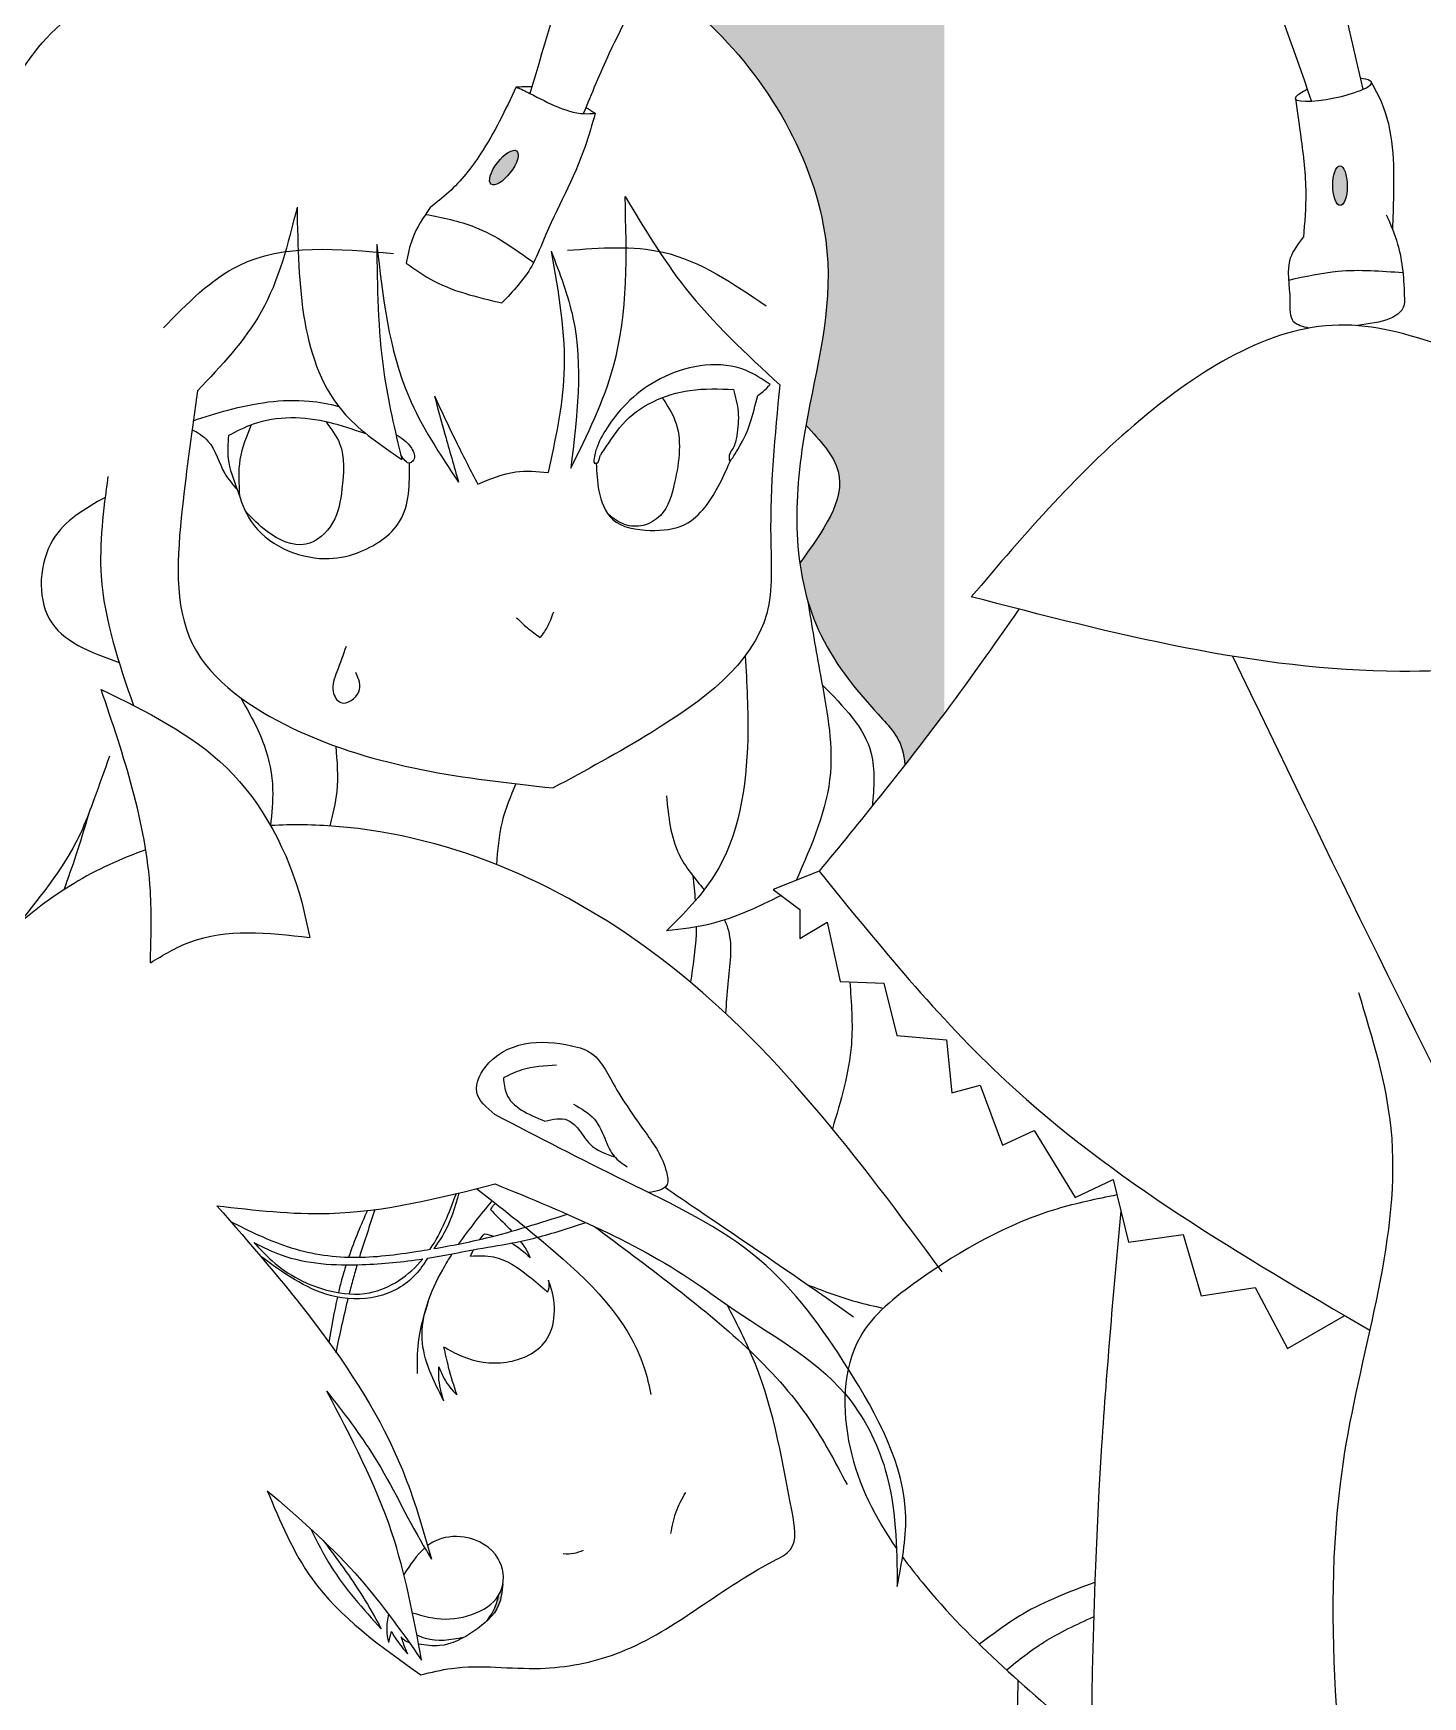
# Model space of a CAD drawing. Header units: inches. Extents: x -573 to 160, y -1 to 711.
# Drawn here: x 4.242 to 5.882, y 1.09 to 3.053 of the extents above; entities that cross this region are included whole.
import ezdxf

# ---------------------------------------------------------------- set-up
doc = ezdxf.new("R2010")
doc.units = ezdxf.units.IN
doc.header["$MEASUREMENT"] = 0
doc.layers.add('HarbyDwg', color=5, linetype='Continuous')

msp = doc.modelspace()

# ---------------------------------------------------------------- hatches: boundary and pattern name
at = {"layer": 'HarbyDwg'}
h = msp.add_hatch(color=256, dxfattribs=at)
h.dxf.hatch_style = 1
edge = h.paths.add_edge_path()
edge.add_spline(control_points=[(5.31755, 3.5658), (5.27639, 3.56112), (5.22963, 3.55943), (5.18348, 3.56488), (5.17815, 3.5656)], knot_values=[25.0992447, 25.0992447, 25.0992447, 25.0992447, 37.448371, 39.0649908, 39.0649908, 39.0649908, 39.0649908], degree=3, periodic=0)
edge.add_spline(control_points=[(5.17815, 3.5656), (5.17319, 3.55561), (5.15207, 3.50191), (5.1246, 3.45122), (5.10247, 3.41037)], knot_values=[0, 0, 0, 0, 3.3501183, 17.2736442, 17.2736442, 17.2736442, 17.2736442], degree=3, periodic=0)
edge.add_spline(control_points=[(5.10247, 3.41037), (5.08052, 3.35208), (5.04277, 3.25186), (4.99007, 3.15864), (4.96858, 3.11936)], knot_values=[17.8670618, 17.8670618, 17.8670618, 17.8670618, 36.5161133, 49.9356898, 49.9356898, 49.9356898, 49.9356898], degree=3, periodic=0)
edge.add_spline(control_points=[(4.96858, 3.11936), (5.00091, 3.09933), (5.1093, 3.00953), (5.20872, 2.80925), (5.16566, 2.65463), (5.15419, 2.59051)], knot_values=[27.3884763, 27.3884763, 27.3884763, 27.3884763, 37.0871014, 64.1675828, 82.7579438, 82.7579438, 82.7579438, 82.7579438], degree=3, periodic=0)
edge.add_spline(control_points=[(5.15419, 2.59051), (5.17074, 2.57264), (5.21635, 2.5234), (5.17396, 2.4649), (5.14696, 2.42763)], knot_values=[0, 0, 0, 0, 6.6760177, 18.3922935, 18.3922935, 18.3922935, 18.3922935], degree=3, periodic=0)
edge.add_spline(control_points=[(5.14696, 2.42763), (5.14901, 2.41265), (5.15203, 2.39797), (5.15617, 2.3837)], knot_values=[98.580645, 98.580645, 98.580645, 98.580645, 103.1023043, 103.1023043, 103.1023043, 103.1023043], degree=3, periodic=0)
edge.add_spline(control_points=[(5.15617, 2.3837), (5.16031, 2.36938), (5.1798, 2.31798), (5.22875, 2.25943), (5.26953, 2.21688), (5.2709, 2.1894)], knot_values=[103.1023043, 103.1023043, 103.1023043, 103.1023043, 107.6388386, 119.8684047, 125.3280271, 125.3280271, 125.3280271, 125.3280271], degree=3, periodic=0)
edge.add_spline(control_points=[(5.2709, 2.1894), (5.28491, 2.20728), (5.30052, 2.22758), (5.31583, 2.2481), (5.31755, 2.25041)], knot_values=[15.1219724, 15.1219724, 15.1219724, 15.1219724, 21.9373503, 22.8043587, 22.8043587, 22.8043587, 22.8043587], degree=3, periodic=0)
edge.add_line((5.31755, 2.25041), (5.31755, 3.5658))
h = msp.add_hatch(color=256, dxfattribs=at)
h.dxf.hatch_style = 1
edge = h.paths.add_edge_path()
edge.add_ellipse((4.79769, 2.89445), major_axis=(-0.01504, -0.01965), ratio=0.3873371, start_angle=0, end_angle=360)
h = msp.add_hatch(color=256, dxfattribs=at)
h.dxf.hatch_style = 1
edge = h.paths.add_edge_path()
edge.add_ellipse((5.78455, 2.87305), major_axis=(-0.00016, 0.02343), ratio=0.3638987, start_angle=0, end_angle=360)
h = msp.add_hatch(color=256, dxfattribs=at)
h.dxf.hatch_style = 1
edge = h.paths.add_edge_path()
edge.add_spline(control_points=[(4.77753, 1.17899), (4.78352, 1.18455), (4.79384, 1.19736), (4.79564, 1.21417), (4.79657, 1.22283)], knot_values=[0, 0, 0, 0, 2.3936091, 4.9352582, 4.9352582, 4.9352582, 4.9352582], degree=3, periodic=0)
edge.add_spline(control_points=[(4.79657, 1.22283), (4.79629, 1.22116), (4.79518, 1.21646), (4.79316, 1.21216), (4.79151, 1.20953)], knot_values=[10.6102234, 10.6102234, 10.6102234, 10.6102234, 11.1154633, 12.064241, 12.064241, 12.064241, 12.064241], degree=3, periodic=0)
edge.add_spline(control_points=[(4.79151, 1.20953), (4.79053, 1.20522), (4.788, 1.19414), (4.7815, 1.18474), (4.77753, 1.17899)], knot_values=[0, 0, 0, 0, 1.3142441, 3.384754, 3.384754, 3.384754, 3.384754], degree=3, periodic=0)

# ---------------------------------------------------------------- linework, layer by layer
for p, q in [((5.16975, 2.06401), (5.11559, 2.04231)), ((5.11559, 2.04231), (5.14694, 2.01897)), ((5.14694, 2.01897), (5.14694, 1.98462)), ((5.14694, 1.98462), (5.1794, 2.00385)), ((5.1794, 2.00385), (5.19459, 1.93402)), ((5.19459, 1.93402), (5.24625, 1.93199)), ((5.24625, 1.93199), (5.26144, 1.87025)), ((5.26144, 1.87025), (5.32018, 1.86519)), ((5.32018, 1.86519), (5.32626, 1.80244)), ((5.32626, 1.80244), (5.35969, 1.81155)), ((5.35969, 1.81155), (5.38602, 1.7407)), ((5.38602, 1.7407), (5.4235, 1.75791)), ((5.4235, 1.75791), (5.47211, 1.67896)), ((5.47211, 1.67896), (5.51668, 1.70022)), ((5.51668, 1.70022), (5.53491, 1.62633)), ((5.53491, 1.62633), (5.59927, 1.63526)), ((5.59927, 1.63526), (5.62053, 1.56278)), ((5.62053, 1.56278), (5.68431, 1.57278)), ((5.68431, 1.57278), (5.72245, 1.50092)), ((5.72245, 1.50092), (5.79018, 1.53964))]:
    msp.add_line(p, q, dxfattribs=at)
for centre, major_axis, ratio in [((4.79769, 2.89445), (-0.01504, -0.01965), 0.3873371), ((5.78455, 2.87305), (-0.00016, 0.02343), 0.3638987)]:
    msp.add_ellipse(centre, major_axis=major_axis, ratio=ratio, dxfattribs=at)
for points, knots in [([(5.67185, 3.66778), (5.67162, 3.64421), (5.67246, 3.57657), (5.6996, 3.46527), (5.76903, 3.33602), (5.76906, 3.16693), (5.79655, 3.05031), (5.81147, 2.987)], [21.1170746, 21.1170746, 21.1170746, 21.1170746, 28.1782457, 41.4191313, 55.0342016, 71.4711984, 90.9878615, 90.9878615, 90.9878615, 90.9878615]), ([(5.52253, 3.63036), (5.52782, 3.61482), (5.546, 3.5705), (5.6008, 3.47389), (5.60554, 3.32071), (5.68812, 3.15346), (5.72836, 3.03745), (5.75087, 2.97258)], [10.1853697, 10.1853697, 10.1853697, 10.1853697, 14.9921494, 24.5491843, 43.1254716, 59.3739184, 79.9872739, 79.9872739, 79.9872739, 79.9872739]), ([(4.12552, 2.44555), (4.0884, 2.54958), (4.10627, 2.76784), (4.16983, 2.9346), (4.30937, 3.12505), (4.4898, 3.12947)], [37.1474779, 37.1474779, 37.1474779, 37.1474779, 69.9012993, 104.017319, 123.6309551, 123.6309551, 123.6309551, 123.6309551]), ([(4.96858, 3.11936), (5.00091, 3.09933), (5.1093, 3.00953), (5.21115, 2.80435), (5.1389, 2.56598), (5.13797, 2.368), (5.22875, 2.25943), (5.26953, 2.21688), (5.2709, 2.1894)], [27.3884763, 27.3884763, 27.3884763, 27.3884763, 37.0871014, 64.1675828, 84.1131998, 107.6388386, 119.8684047, 125.3280271, 125.3280271, 125.3280271, 125.3280271]), ([(4.43109, 2.5958), (4.44457, 2.60029), (4.48879, 2.61437), (4.54777, 2.62377), (4.59143, 2.61574), (4.60284, 2.6125)], [1.6045098, 1.6045098, 1.6045098, 1.6045098, 5.8713875, 15.5329744, 19.0735616, 19.0735616, 19.0735616, 19.0735616]), ([(4.63522, 2.58023), (4.63436, 2.58051), (4.62022, 2.58504), (4.57724, 2.60027), (4.51843, 2.60197), (4.4822, 2.58314), (4.47266, 2.57818)], [37.1977758, 37.1977758, 37.1977758, 37.1977758, 37.4779759, 41.7741417, 50.7506551, 53.9602518, 53.9602518, 53.9602518, 53.9602518]), ([(4.42965, 2.58516), (4.43667, 2.58182), (4.45607, 2.56924), (4.46287, 2.53738), (4.47776, 2.52048), (4.48309, 2.51444)], [1.4812692, 1.4812692, 1.4812692, 1.4812692, 3.7903067, 8.1083746, 10.5116665, 10.5116665, 10.5116665, 10.5116665]), ([(4.67022, 2.57963), (4.677, 2.57534), (4.68766, 2.56848), (4.69449, 2.55129), (4.68409, 2.54272), (4.67953, 2.55045), (4.67591, 2.55522)], [26.5831089, 26.5831089, 26.5831089, 26.5831089, 29.0218942, 30.4921863, 30.9822105, 32.4364842, 32.4364842, 32.4364842, 32.4364842]), ([(4.98962, 2.15284), (4.99192, 2.12886), (4.99587, 2.0878), (5.02316, 2.0555), (5.03405, 2.04203)], [0, 0, 0, 0, 7.0540196, 12.0790312, 12.0790312, 12.0790312, 12.0790312]), ([(5.315, 1.59128), (5.21569, 1.72521), (5.03299, 1.97162), (4.71557, 2.11711), (4.54801, 2.11932), (4.52229, 2.11793)], [0, 0, 0, 0, 49.5133899, 91.0967238, 98.6731427, 98.6731427, 98.6731427, 98.6731427]), ([(4.37506, 2.08929), (4.34555, 2.07894), (4.17209, 1.99863), (4.01844, 1.73758), (4.02914, 1.50956), (4.03246, 1.43888)], [113.4670117, 113.4670117, 113.4670117, 113.4670117, 122.7283905, 169.9819231, 191.207973, 191.207973, 191.207973, 191.207973]), ([(5.05807, 2.00657), (5.05996, 2.00249), (5.06855, 1.97951), (5.06208, 1.94004), (5.0601, 1.90781), (5.05939, 1.89631)], [16.3620073, 16.3620073, 16.3620073, 16.3620073, 17.7622403, 24.0495123, 27.539347, 27.539347, 27.539347, 27.539347]), ([(5.02465, 1.99837), (5.02463, 1.99542), (5.02415, 1.97363), (5.02079, 1.95194), (5.01788, 1.93318)], [6.0294512, 6.0294512, 6.0294512, 6.0294512, 6.9163114, 12.5900454, 12.5900454, 12.5900454, 12.5900454]), ([(4.74451, 1.68427), (4.73988, 1.66751), (4.73337, 1.64393), (4.71893, 1.62448), (4.71503, 1.61866)], [0, 0, 0, 0, 5.1394596, 7.2334192, 7.2334192, 7.2334192, 7.2334192]), ([(5.52117, 1.68202), (5.49727, 1.67712), (5.41278, 1.65979), (5.31026, 1.60152), (5.19731, 1.51271), (5.19589, 1.37896), (5.23616, 1.30054), (5.26098, 1.26471)], [0, 0, 0, 0, 7.2865538, 25.7644752, 35.2626771, 48.3805411, 61.3947567, 61.3947567, 61.3947567, 61.3947567]), ([(4.47502, 1.6508), (4.49694, 1.63974), (4.5423, 1.61684), (4.61923, 1.6046), (4.67568, 1.61224), (4.7059, 1.61713), (4.71076, 1.61794)], [0, 0, 0, 0, 7.3376881, 15.1873857, 22.8803892, 24.3552213, 24.3552213, 24.3552213, 24.3552213]), ([(4.63658, 1.66357), (4.63282, 1.65501), (4.62486, 1.63692), (4.61781, 1.6184), (4.61443, 1.60853)], [0, 0, 0, 0, 2.8046269, 5.93175, 5.93175, 5.93175, 5.93175]), ([(4.70774, 1.60736), (4.71376, 1.60831), (4.73162, 1.61135), (4.76477, 1.6182), (4.80175, 1.62378), (4.84643, 1.63357), (4.87497, 1.64303), (4.89431, 1.64943)], [20.9261778, 20.9261778, 20.9261778, 20.9261778, 22.75864, 26.3739692, 31.0717923, 33.9762621, 40.0831097, 40.0831097, 40.0831097, 40.0831097]), ([(4.71503, 1.61866), (4.73578, 1.62219), (4.78898, 1.63257), (4.84069, 1.64914), (4.87234, 1.65928)], [24.7873152, 24.7873152, 24.7873152, 24.7873152, 31.094606, 41.0513913, 41.0513913, 41.0513913, 41.0513913]), ([(4.50257, 1.62575), (4.51318, 1.62049), (4.5527, 1.60087), (4.62281, 1.59753), (4.67855, 1.60298), (4.70218, 1.60651)], [0, 0, 0, 0, 3.5365854, 13.1778595, 20.3621963, 20.3621963, 20.3621963, 20.3621963]), ([(4.50257, 1.62575), (4.50953, 1.61831), (4.53391, 1.59226), (4.58121, 1.56743), (4.64922, 1.56114), (4.68596, 1.58706), (4.70218, 1.60651)], [0, 0, 0, 0, 3.0543757, 10.6882612, 15.4106278, 22.8892749, 22.8892749, 22.8892749, 22.8892749]), ([(4.72687, 1.43862), (4.71475, 1.46271), (4.68928, 1.51331), (4.71404, 1.57537), (4.73291, 1.60642), (4.73685, 1.61252)], [0, 0, 0, 0, 7.7566167, 16.2984616, 18.4508017, 18.4508017, 18.4508017, 18.4508017]), ([(4.70774, 1.60736), (4.70338, 1.60056), (4.68922, 1.57936), (4.6482, 1.55659), (4.57805, 1.5604), (4.5369, 1.59031), (4.51089, 1.60921)], [8.5703079, 8.5703079, 8.5703079, 8.5703079, 10.983114, 16.2153912, 21.7031917, 31.1285745, 31.1285745, 31.1285745, 31.1285745]), ([(4.61145, 1.59953), (4.60958, 1.59368), (4.60634, 1.58277), (4.60358, 1.57174), (4.60238, 1.56664)], [6.8791878, 6.8791878, 6.8791878, 6.8791878, 8.7196626, 10.2926862, 10.2926862, 10.2926862, 10.2926862]), ([(4.62452, 1.59965), (4.62286, 1.59405), (4.61955, 1.58258), (4.61651, 1.57104), (4.61502, 1.56514)], [6.8347462, 6.8347462, 6.8347462, 6.8347462, 8.5889948, 10.4166216, 10.4166216, 10.4166216, 10.4166216]), ([(4.68987, 1.18876), (4.70242, 1.18513), (4.73883, 1.17459), (4.80279, 1.20005), (4.7945, 1.26018), (4.75575, 1.28197), (4.72274, 1.2779), (4.71033, 1.27008), (4.70771, 1.26809)], [0, 0, 0, 0, 3.9837369, 11.5590011, 15.0398296, 19.7894275, 23.3166802, 24.3327677, 24.3327677, 24.3327677, 24.3327677]), ([(5.26822, 1.25452), (5.27557, 1.24443), (5.34022, 1.16182), (5.42024, 1.09423), (5.49074, 1.03468)], [62.6387838, 62.6387838, 62.6387838, 62.6387838, 66.3656922, 93.9397374, 93.9397374, 93.9397374, 93.9397374])]:
    msp.add_open_spline(points, degree=3, knots=knots, dxfattribs=at)
for points in [[(5.07293, 3.63905), (5.0487, 3.54503), (4.9771, 3.41342), (4.8839, 3.16883), (4.82843, 2.982)], [(4.89171, 2.95821), (4.92253, 3.02983), (5.03156, 3.23788), (5.10247, 3.41037)], [(4.81229, 2.98977), (4.77016, 2.91059), (4.73264, 2.86549), (4.71061, 2.84732)], [(4.81229, 2.98977), (4.82843, 2.982), (4.89716, 2.95811), (4.90552, 2.95871)], [(5.74591, 2.98688), (5.73236, 2.97791), (5.77767, 2.97665), (5.81983, 2.99709), (5.80838, 3.00013)], [(5.82177, 2.99469), (5.83299, 2.97247), (5.84766, 2.86226), (5.84646, 2.82144)], [(5.7318, 2.97566), (5.73829, 2.9307), (5.74407, 2.86448), (5.74132, 2.81224)], [(4.90552, 2.95871), (4.89357, 2.91928), (4.84435, 2.80871), (4.83055, 2.77826), (4.79533, 2.73482)], [(4.55358, 2.84764), (4.51123, 2.72416), (4.43596, 2.63112)], [(4.55358, 2.84764), (4.61087, 2.60288), (4.67712, 2.55011)], [(4.71061, 2.84732), (4.68972, 2.81052), (4.68228, 2.78184)], [(4.87666, 2.53961), (4.92705, 2.65996), (4.94071, 2.86055)], [(4.94071, 2.86055), (5.01175, 2.75254), (5.1234, 2.63797)], [(4.70526, 2.8393), (4.76341, 2.8243), (4.83289, 2.78261)], [(5.83917, 2.83891), (5.8524, 2.80431), (5.86055, 2.73969), (5.86055, 2.73613), (5.80519, 2.70796)], [(5.74822, 2.70503), (5.7298, 2.71262), (5.72582, 2.73741), (5.72626, 2.78789), (5.74132, 2.81224)], [(4.39587, 2.70518), (4.48509, 2.77913), (4.66725, 2.79313)], [(4.64771, 2.80413), (4.65594, 2.6536), (4.67712, 2.55011)], [(4.64771, 2.80413), (4.68536, 2.6242), (4.74418, 2.52306)], [(4.85361, 2.79568), (4.86856, 2.65077), (4.84977, 2.53477)], [(4.85361, 2.79568), (4.87922, 2.71715), (4.87666, 2.53961)], [(4.87269, 2.79685), (4.98583, 2.79462), (5.10715, 2.73138)], [(4.68228, 2.78184), (4.71034, 2.7632), (4.79533, 2.73482)], [(5.72414, 2.76182), (5.78239, 2.77223), (5.85874, 2.77057)], [(6.20964, 2.57157), (5.9439, 2.67067), (5.91238, 2.68178), (5.79097, 2.70864), (5.55648, 2.60306), (5.34938, 2.38785)], [(5.11191, 2.63842), (5.08298, 2.65526), (4.98732, 2.64763), (4.92153, 2.59045), (4.90807, 2.56584), (4.90411, 2.55132), (4.90464, 2.54578), (4.90754, 2.54578), (4.91097, 2.55317), (4.91309, 2.55687), (4.93765, 2.59145), (5.01727, 2.63148), (5.06864, 2.63276)], [(4.43596, 2.63112), (4.41809, 2.4916), (4.43038, 2.33199), (4.54874, 2.23265), (4.85583, 2.16233)], [(5.1234, 2.63797), (5.11263, 2.458), (5.10791, 2.36833), (4.97262, 2.22833), (4.85583, 2.16233)], [(5.06864, 2.63276), (5.07412, 2.60627), (5.07251, 2.57799), (5.06816, 2.56344), (5.06426, 2.55668), (5.06369, 2.54935), (5.07377, 2.56183), (5.08845, 2.59324), (5.09729, 2.62564)], [(5.09729, 2.62564), (5.10364, 2.6304), (5.11191, 2.63842)], [(4.71565, 2.62528), (4.72809, 2.58), (4.74418, 2.52306)], [(4.71565, 2.62528), (4.74256, 2.56847), (4.76688, 2.52096)], [(4.98456, 2.62292), (4.99964, 2.59617), (4.99926, 2.5229), (4.98235, 2.48382), (4.96216, 2.47224), (4.94022, 2.47327), (4.92111, 2.48499)], [(4.5878, 2.59445), (4.6038, 2.56882), (4.60655, 2.51532), (4.59557, 2.47509), (4.56401, 2.44994), (4.51826, 2.46503), (4.49299, 2.48847)], [(4.47266, 2.57818), (4.47235, 2.5509), (4.48309, 2.51444)], [(4.49954, 2.59084), (4.48625, 2.55007), (4.48574, 2.50664)], [(5.15419, 2.59051), (5.19226, 2.53567), (5.14696, 2.42763)], [(4.48309, 2.51444), (4.49951, 2.47692), (4.58642, 2.43302), (4.62484, 2.43988), (4.6747, 2.47692), (4.68649, 2.5458)], [(4.76688, 2.52096), (4.81164, 2.53532), (4.84977, 2.53477)], [(4.9067, 2.54554), (4.90987, 2.51285), (4.92592, 2.47957), (4.97054, 2.46636), (5.01138, 2.47344), (5.05269, 2.52181), (5.06568, 2.54963)], [(4.33028, 2.5298), (4.32243, 2.41213), (4.3605, 2.25967)], [(4.32711, 2.50532), (4.26549, 2.45515), (4.26108, 2.36202), (4.34359, 2.31049)], [(8.29225, 2.30326), (8.21911, 2.37804), (7.8923, 2.34931), (7.55764, 2.26178), (6.97592, 2.38066), (6.51053, 2.39633), (6.2252, 2.34526), (5.85531, 2.29986), (5.34938, 2.38785)], [(5.15617, 2.3837), (5.17132, 2.29527), (5.18305, 2.18023), (5.14267, 2.05316)], [(4.81246, 2.36329), (4.82549, 2.35129), (4.84055, 2.34006)], [(4.85613, 2.36967), (4.84821, 2.35129), (4.84055, 2.34006)], [(5.40562, 2.37335), (5.31237, 2.24347), (5.16975, 2.06401)], [(4.6114, 2.32946), (4.60056, 2.29936), (4.59622, 2.276), (4.60538, 2.263), (4.62658, 2.27576), (4.62296, 2.29864)], [(5.08249, 2.3182), (5.08546, 2.22007), (5.04601, 2.05905), (4.98954, 1.99356)], [(4.38048, 1.95599), (4.38048, 2.04089), (4.32243, 2.27852)], [(4.32243, 2.27852), (4.47016, 2.18631), (4.55905, 2.02753), (4.56849, 1.98586)], [(5.17341, 2.28383), (5.23118, 2.20306), (5.23257, 2.14119)], [(4.48691, 2.26889), (4.51473, 2.21277), (4.5248, 2.16077), (4.52229, 2.11793)], [(4.33232, 2.19991), (4.31416, 2.14955), (4.30023, 2.11384), (4.22374, 2.00079)], [(4.59925, 2.21158), (4.60046, 2.15808), (4.59223, 2.11749)], [(4.81195, 2.16726), (4.7955, 2.12228), (4.78896, 2.07186)], [(4.30727, 2.1309), (4.29263, 2.0828), (4.27827, 2.04214)], [(5.16975, 2.06401), (5.39024, 1.81654), (5.81964, 1.52245)], [(5.12494, 2.03535), (5.04234, 2.00205), (4.98954, 1.99356)], [(4.38048, 1.95599), (4.42689, 1.98036), (4.56849, 1.98586)], [(5.20589, 1.93357), (5.20779, 1.85953), (5.18543, 1.76005)], [(5.80623, 1.92088), (5.84446, 1.76051), (5.78948, 1.37591), (5.80424, 0.81727), (5.83232, 0.47793)], [(4.78694, 1.77683), (4.76566, 1.80344), (4.78008, 1.83783), (4.88428, 1.85643), (4.89684, 1.85178), (4.92661, 1.81366), (4.96522, 1.75509), (4.98959, 1.70912), (4.99025, 1.6942), (4.96848, 1.6848)], [(4.85993, 1.83508), (4.81872, 1.82944), (4.79712, 1.82014)], [(4.79712, 1.82014), (4.80078, 1.80154), (4.84597, 1.76899)], [(4.87987, 1.78892), (4.90447, 1.77132), (4.91809, 1.74541), (4.92773, 1.72781), (4.94335, 1.71519)], [(5.26192, 1.21997), (5.27202, 1.30204), (5.20406, 1.47672), (5.09947, 1.60544), (4.94107, 1.69827), (4.78694, 1.77683)], [(4.84597, 1.76899), (4.87289, 1.77032), (4.88453, 1.76102), (4.89948, 1.74176), (4.92854, 1.72688)], [(4.4589, 1.66927), (4.59164, 1.66015), (4.78741, 1.69497)], [(4.76552, 1.68945), (4.8498, 1.6217), (4.96326, 1.47808), (4.97133, 1.44633)], [(4.78741, 1.69497), (5.03048, 1.57394), (5.06148, 1.55185), (5.2003, 1.44723), (5.24782, 1.35757), (5.26192, 1.21997)], [(4.98788, 1.69102), (5.02643, 1.66462), (5.18807, 1.55383), (5.21043, 1.53801)], [(4.4589, 1.66927), (4.57504, 1.53), (4.67791, 1.35757), (4.71235, 1.25203)], [(4.78218, 1.66428), (4.78486, 1.66917), (4.78793, 1.6719)], [(4.78218, 1.66428), (4.79829, 1.64807), (4.8072, 1.63921)], [(5.52579, 1.66327), (5.50313, 1.38642), (5.49458, 0.53256)], [(4.90473, 1.64462), (4.99678, 1.57505), (5.15835, 1.4169), (5.20272, 1.34014)], [(4.75835, 1.60975), (4.78542, 1.6089), (4.82686, 1.5863), (4.84927, 1.5674)], [(4.81699, 1.6272), (4.82269, 1.61967), (4.82874, 1.60831)], [(4.72648, 1.50277), (4.74739, 1.49204), (4.80078, 1.4847), (4.8471, 1.50983), (4.85275, 1.57447), (4.85021, 1.58125)], [(4.85021, 1.58125), (4.85012, 1.56972), (4.84927, 1.5674)], [(5.15682, 1.57565), (5.21323, 1.55616), (5.24569, 1.54832)], [(4.70843, 1.55658), (4.69652, 1.50766), (4.69541, 1.47139)], [(4.6997, 1.11559), (4.73605, 1.12324), (4.84063, 1.12324), (4.92991, 1.14044), (5.11612, 1.25005), (5.13588, 1.26343), (5.1378, 1.30803), (5.09008, 1.49288), (5.06148, 1.55185)], [(4.72648, 1.50277), (4.73213, 1.47878), (4.74202, 1.44603)], [(4.72687, 1.43862), (4.72083, 1.46748), (4.72111, 1.47906)], [(4.72111, 1.47906), (4.72733, 1.46494), (4.74202, 1.44603)], [(4.70063, 1.13299), (4.66548, 1.28325), (4.58867, 1.45043)], [(4.58867, 1.45043), (4.64465, 1.37302), (4.70258, 1.26829), (4.71235, 1.25203)], [(4.51844, 1.33287), (4.57139, 1.22878), (4.6997, 1.11559)], [(4.51844, 1.33287), (4.62186, 1.23577), (4.70063, 1.13299)], [(4.99477, 1.28236), (5.00091, 1.30785), (5.01225, 1.33097)], [(4.56983, 1.28767), (4.59351, 1.24372), (4.65306, 1.16971)], [(4.06647, 1.27325), (4.08083, 1.11452), (4.29812, 0.76981)], [(4.58434, 1.27414), (4.63085, 1.20839), (4.65306, 1.16971)], [(4.86785, 1.25871), (4.88037, 1.25905), (4.89153, 1.26277)], [(4.79657, 1.22283), (4.79153, 1.19792), (4.76239, 1.16718), (4.72191, 1.15003), (4.69712, 1.1517)], [(5.4951, 1.22469), (5.41009, 1.18729), (5.35898, 1.15161)], [(4.77753, 1.17899), (4.78797, 1.19687), (4.79151, 1.20953)], [(4.66139, 1.18731), (4.6594, 1.16904), (4.66134, 1.15355)], [(5.39086, 1.12142), (5.43511, 1.15421), (5.49375, 1.18423)], [(4.66449, 1.16662), (4.66294, 1.16071), (4.66134, 1.15355)], [(4.66449, 1.16662), (4.67116, 1.15697), (4.68387, 1.14024)], [(4.67624, 1.16026), (4.67804, 1.15503), (4.68387, 1.14024)], [(4.67624, 1.16026), (4.68028, 1.15667), (4.6859, 1.15377)], [(4.75009, 1.15953), (4.70508, 1.15845), (4.69507, 1.16251)], [(5.40441, 1.10912), (5.38909, 0.9758), (5.33906, 0.89601), (5.23154, 0.89389), (5.01543, 0.85027), (4.8781, 0.75666), (4.75781, 0.73538), (4.70852, 0.75809), (4.63964, 0.87048), (4.59174, 0.94708), (4.37031, 1.03963)]]:
    msp.add_spline(points, degree=3, dxfattribs=at)
for points in [[(4.81229, 2.98977), (4.81851, 2.99008), (4.82472, 2.99039), (4.8308, 2.99001)], [(4.89466, 2.96535), (4.89829, 2.96317), (4.90191, 2.96094), (4.90552, 2.95871)], [(5.65771, 2.31779), (5.77149, 2.08211), (5.88526, 1.84644), (6.00705, 1.61392)], [(5.0208, 2.0586), (5.02177, 2.04879), (5.02275, 2.03897), (5.02347, 2.02917)], [(4.71076, 1.61794), (4.72433, 1.63796), (4.73297, 1.66076), (4.7416, 1.68357)], [(4.74462, 1.62409), (4.75699, 1.64188), (4.77042, 1.65849), (4.78385, 1.6751)], [(4.64554, 1.6647), (4.63925, 1.64599), (4.63297, 1.62729), (4.62718, 1.60844)], [(4.7694, 1.62941), (4.77108, 1.63171), (4.77286, 1.63395), (4.77464, 1.6362)], [(4.77464, 1.6362), (4.77835, 1.6353), (4.78205, 1.6344), (4.7857, 1.63339)], [(4.75835, 1.60975), (4.75954, 1.61229), (4.76072, 1.61483), (4.76198, 1.61732)], [(4.80668, 1.62513), (4.81458, 1.62058), (4.82166, 1.61444), (4.82874, 1.60831)], [(4.6012, 1.56147), (4.59727, 1.54391), (4.5942, 1.52614), (4.59112, 1.50837)], [(4.61365, 1.55966), (4.6084, 1.53846), (4.6038, 1.51708), (4.59919, 1.4957)], [(4.70433, 1.26533), (4.69478, 1.25698), (4.68722, 1.24552), (4.67966, 1.23406)]]:
    msp.add_open_spline(points, degree=3, dxfattribs=at)

doc.saveas('drawing.dxf')
